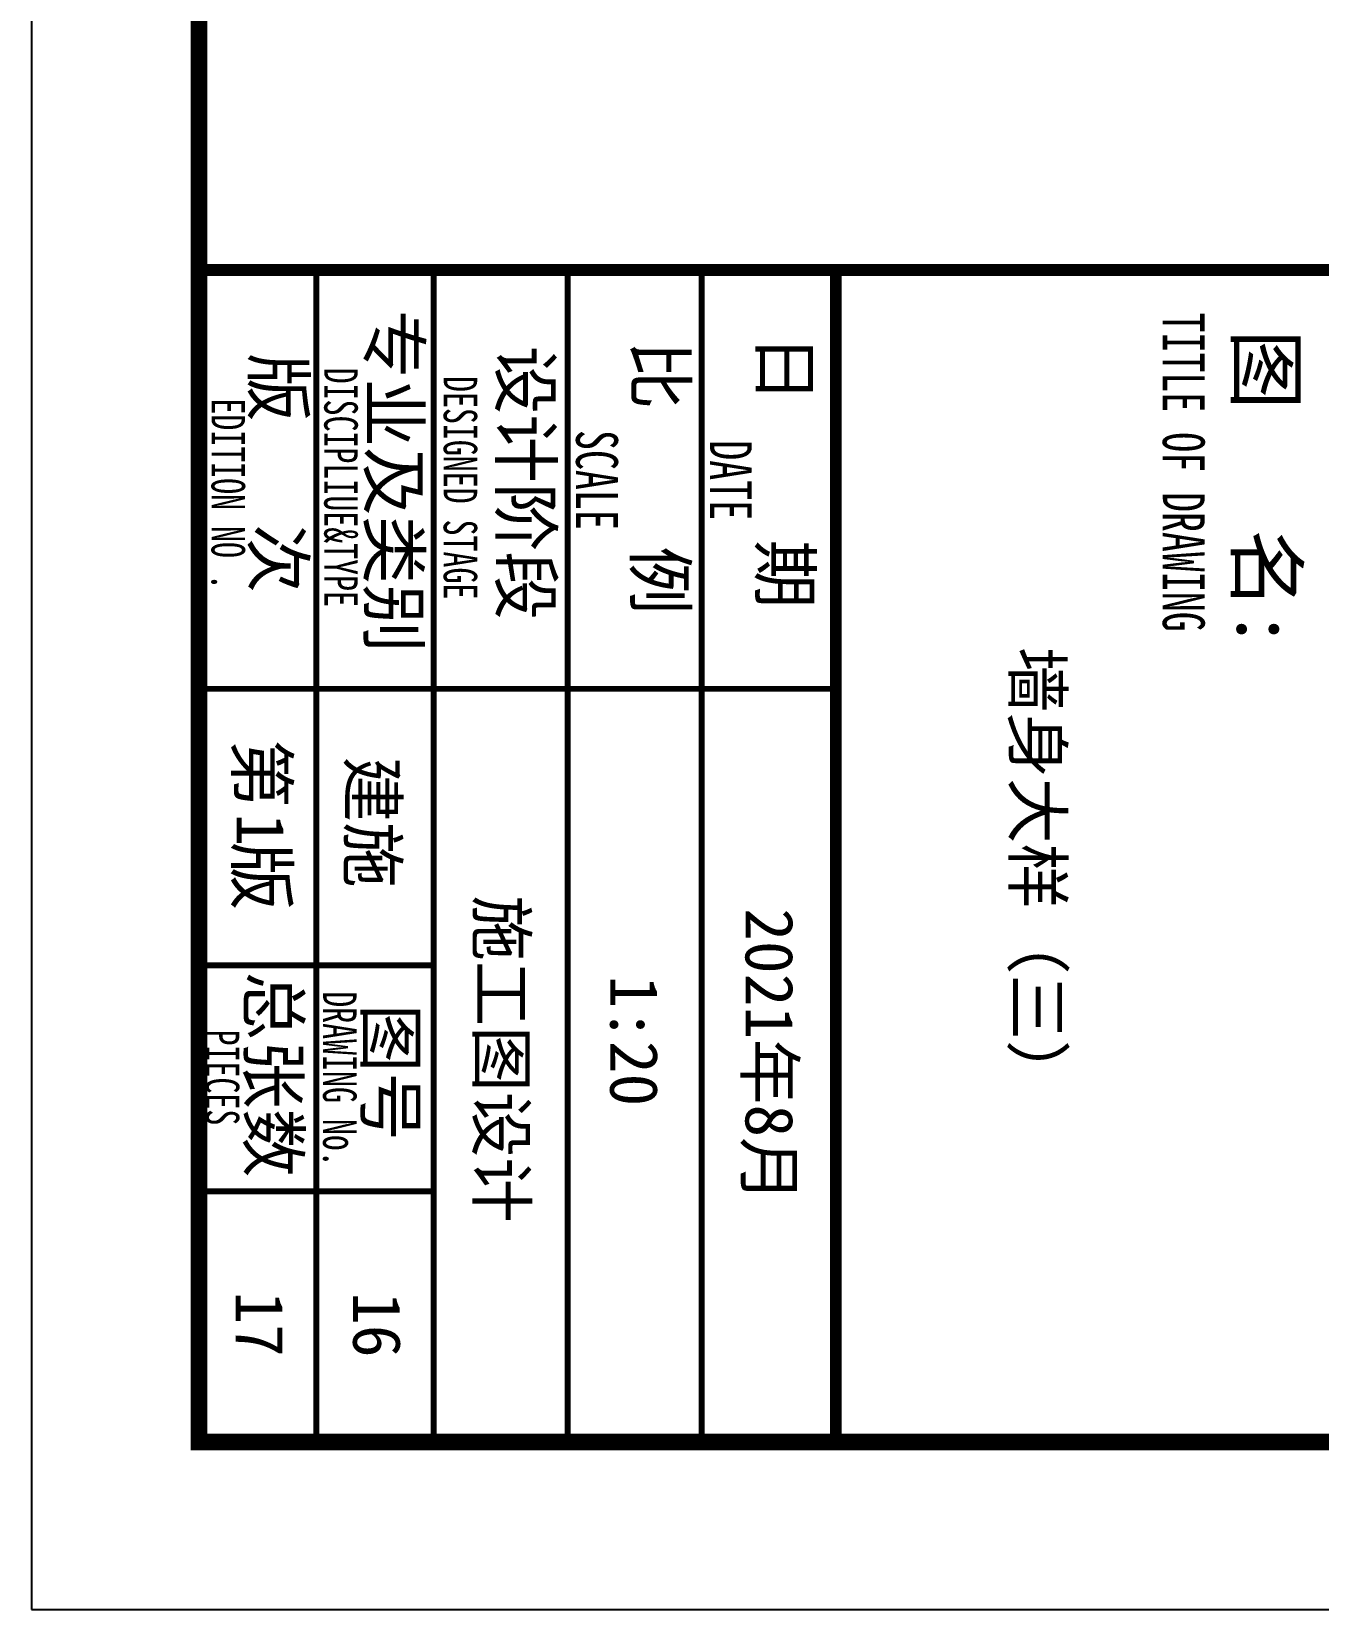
# Model space of a CAD drawing. Extents: x 1188826 to 1909461, y 608442 to 1651179.
# Drawn here: x 1312520 to 1314057, y 622132 to 624015 of the extents above; entities that cross this region are included whole.
import ezdxf

# ---------------------------------------------------------------- set-up
doc = ezdxf.new("R2010")
doc.units = 0
doc.header["$LTSCALE"] = 1000
doc.header["$MEASUREMENT"] = 0
doc.layers.add('图框', color=140, linetype='Continuous')
doc.layers.add('图签文字', color=147, linetype='Continuous')
doc.layers.add('图签', color=147, linetype='Continuous', lineweight=18)
doc.styles.add('宋体', font='', dxfattribs={"height": 50})
doc.styles.add('建筑图签-1', font='simhei.ttf', dxfattribs={"width": 0.7})
doc.styles.get('宋体').set_extended_font_data('SimSun')

# ---------------------------------------------------------------- blocks, each defined once
blk = doc.blocks.new('tq123')
at = {"layer": '图框'}
for points, const_width in [([(-6995.1, 0), (-6995.1, 57400)], 70), ([(-6995.1, 3800.3), (4.9, 3800.3)], 70), ([(-4495.1, 1400.3), (-4495.1, 3800.3)], 35), ([(-6995.1, 3000.3), (4.9, 3000.3)], 35), ([(-6995.1, 2200.3), (4.9, 2200.3)], 35), ([(-6995.1, 1400.3), (4.9, 1400.3)], 35), ([(-6995.1, 1400.3), (-495.1, 1400.3)], 35), ([(-4495.1, 0.3), (-4495.1, 1400.3)], 35), ([(-2845.1, 0.3), (-2845.1, 1400.3)], 35), ([(-2845.1, 0.3), (-2845.1, 1400.3)], 35), ([(-2845.1, 0.3), (-2845.1, 1400.3)], 35), ([(-1495.1, 0), (-1495.1, 1400)], 35), ([(-6995.1, 700.3), (-2845.1, 700.3)], 35), ([(-2845.1, 700), (4.9, 700)], 35)]:
    blk.add_lwpolyline(points, dxfattribs=dict(at, const_width=const_width))
at = {"layer": '图框', "style": '建筑图签-1', "width": 0.7}
for s, height, p in [('TITLE OF DRAWING', 250, (-6741.1, 5752.5)), ('DATE', 250, (-5978.6, 3049.2)), ('SCALE', 250, (-6039.9, 2250)), ('DESIGNED STAGE', 200, (-6362.5, 1459.9)), ('DISCIPLIUE&TYPE', 200, (-6412.2, 747.1)), ('DRAWING No.', 200, (-2690, 739.9)), ('EDITION NO .', 200, (-6228.6, 74.1)), ('PIECES', 200, (-2461.3, 39.9))]:
    blk.add_text(s, height=height, dxfattribs=at).set_placement(p)
at = {"layer": '图签', "color": 2, "style": '宋体'}
for s, height, p in [('2021年8月', 286.68, (-3185.1, 3261.7)), ('施工图设计', 286.68, (-3262.7, 1661.7)), ('建施', 286.68, (-4090.8, 892.8)), ('1', 286.7, (-3751.7, 225.1)), ('17', 286.68, (-898.5, 219))]:
    blk.add_text(s, height=height, dxfattribs=at).set_placement(p)
at = {"layer": '图签文字', "color": 7, "style": '建筑图签-1'}
for s, height, p in [('图   名:', 350, (-6639.8, 6195.2)), ('日    期', 300, (-6611.2, 3348.8)), ('比    例', 300, (-6572.8, 2601.6)), ('设计阶段', 300, (-6543.2, 1799.7)), ('专业及类别', 300, (-6757.1, 1013.1)), ('图号', 300, (-2614.2, 994.4)), ('版   次 ', 300, (-6499.1, 323)), ('第 版', 300, (-4194.3, 223.4)), ('总张数', 300, (-2807.3, 294.4))]:
    blk.add_text(s, height=height, dxfattribs=at).set_placement(p)

msp = doc.modelspace()

# ---------------------------------------------------------------- linework, layer by layer
at = {"layer": '图框'}
msp.add_lwpolyline([(1312520.3, 643151.8), (1312520.3, 622131.8), (1324400.3, 622131.8), (1324400.3, 643151.8)], close=True, dxfattribs=at)
at = {"layer": '图框', "const_width": 20}
msp.add_lwpolyline([(1312720.3, 642651.8), (1312720.3, 622331.8), (1324200.3, 622331.8), (1324200.3, 642651.8)], close=True, dxfattribs=at)

# ---------------------------------------------------------------- block references
at = {"xscale": 0.2, "yscale": 0.2, "zscale": 0.2, "rotation": 270}
msp.add_blockref('tq123', (1312720.3, 622331.8), dxfattribs=at)

# ---------------------------------------------------------------- texts
at = {"layer": '图签', "color": 2, "style": '宋体'}
for s, p in [('墙身大样（三）', (1313692.5, 623280.9)), ('1:20', (1313211.1, 622888.5)), ('16', (1312904.2, 622510.5))]:
    msp.add_text(s, height=57.34, rotation=270, dxfattribs=at).set_placement(p)

doc.saveas('drawing.dxf')
